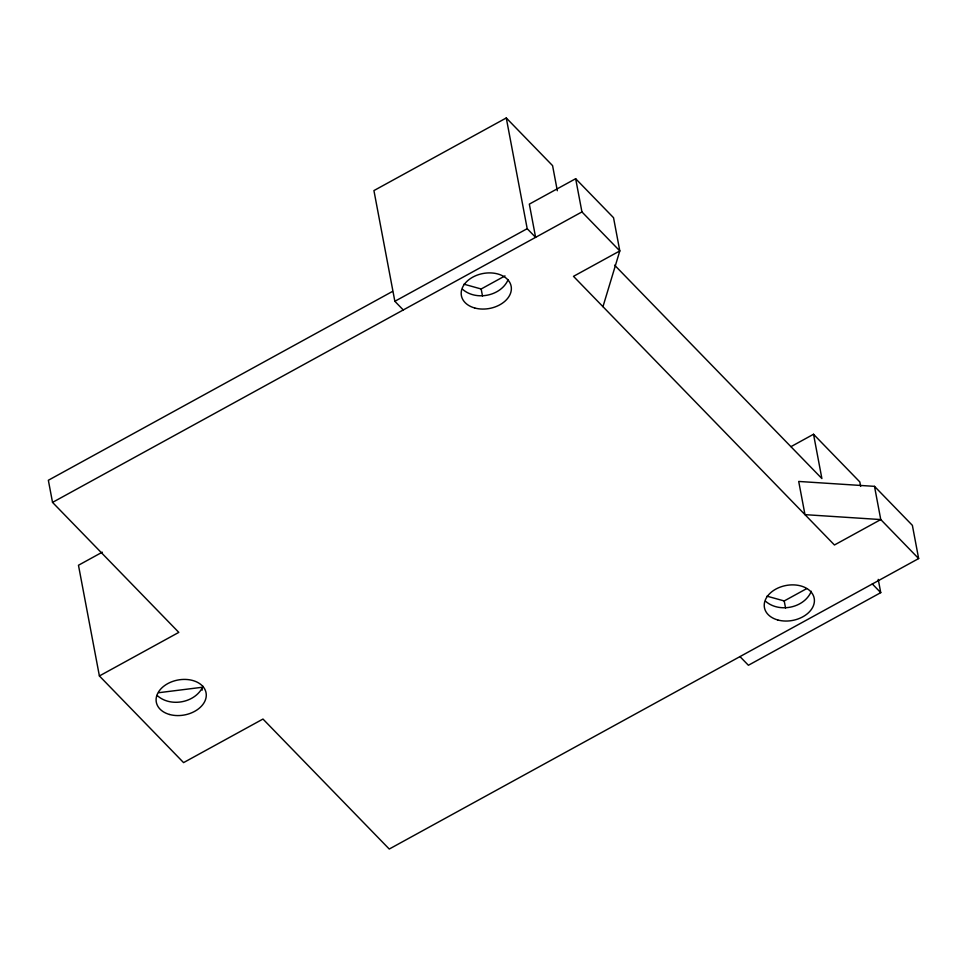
<?xml version="1.0" encoding="UTF-8"?>
<svg xmlns="http://www.w3.org/2000/svg" width="967" height="967" viewBox="0 0 967 967"><rect width="100%" height="100%" fill="white"/><g stroke="black" fill="none" stroke-linecap="round" stroke-linejoin="round"><path stroke-width="1.45" d="M602.961 306.672L619.811 250.924L613.537 217.708L575.655 178.714L529.336 204.134L535.609 237.35L527.196 228.683L506.273 117.962L373.927 190.584L394.85 301.293L403.263 309.96M811.301 591.26C804.423 608.098 779.064 613.138 765.634 601.293M203.01 686.316C195.672 702.912 170.277 707.639 157.125 695.43M508.098 279.801C500.809 296.204 475.921 301.063 462.589 289.314M392.457 291.454L48.35 480.261L52.532 502.393L178.798 632.382L99.396 675.957L183.573 762.612L262.976 719.049L389.254 849.038L918.65 558.563L912.377 525.347L874.494 486.353L798.706 481.445L804.979 514.649L880.768 519.569L918.65 558.563M394.85 301.293L527.196 228.683M52.532 502.393L581.941 211.93L575.655 178.714M463.967 284.189L481.167 288.988L504.992 275.909M102.297 552.169L78.472 565.248L99.396 675.957M791.03 446.621L813.525 434.268L859.82 481.929L860.666 486.365M767 596.168L784.213 600.954L806.708 588.613M878.229 579.366L880.744 592.65L748.398 665.26L739.973 656.593M158.793 692.698L201.644 687.344L202.176 690.172M506.273 117.962L552.58 165.635L557.318 190.729M581.941 211.93L619.811 250.924L573.491 276.344L834.448 544.989L880.768 519.569L874.494 486.353M614.601 265.163L821.89 478.556L813.525 434.268M872.331 583.983L880.744 592.65M784.213 600.954L785.555 608.025M481.167 288.988L482.509 296.059M777.71 619.956A25.323 17.781 -10.7 0 0 814.395 599.83A25.323 17.781 -10.7 0 0 775.848 589.096A25.323 17.781 -10.7 0 0 777.71 619.956M474.664 307.977A25.323 17.781 -10.7 0 0 511.35 287.852A25.323 17.781 -10.7 0 0 472.803 277.118A25.323 17.781 -10.7 0 0 474.664 307.977M169.576 714.492A25.323 17.781 -10.7 0 0 206.261 694.366A25.323 17.781 -10.7 0 0 167.714 683.633A25.323 17.781 -10.7 0 0 169.576 714.492"/></g></svg>
